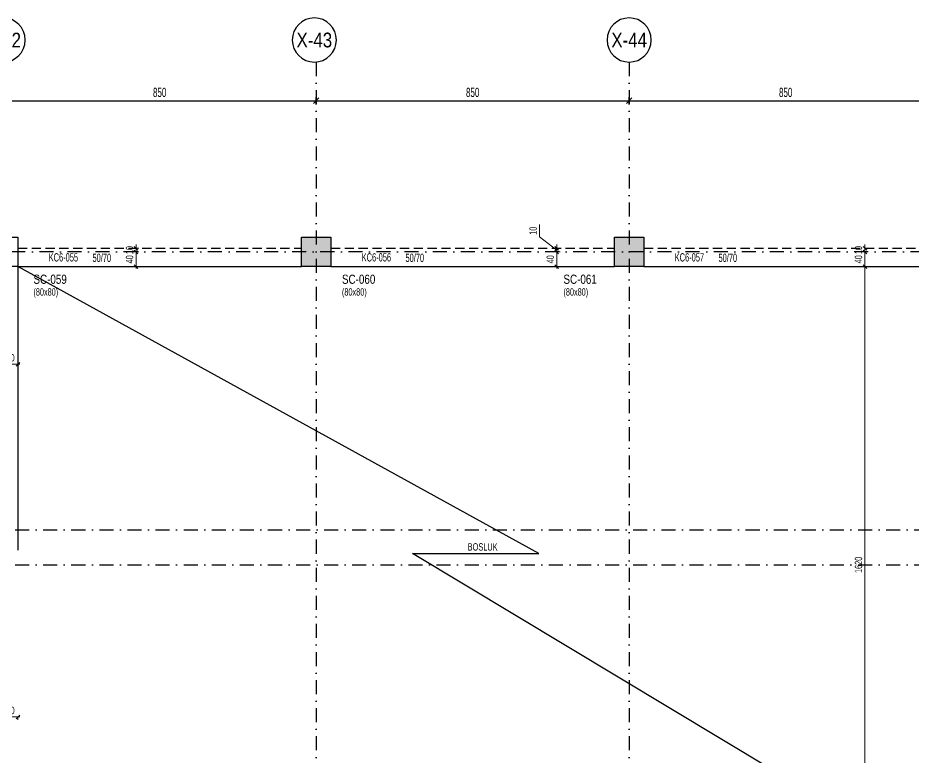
# Model space of a CAD drawing. Header units: millimetres. Extents: x -10495 to 6687, y -755 to 43288.
# Drawn here: x 1740 to 4171, y 2028 to 4036 of the extents above; entities that cross this region are included whole.
import ezdxf
from ezdxf.enums import TextEntityAlignment as Align

# ---------------------------------------------------------------- set-up
doc = ezdxf.new("R2010")
doc.units = ezdxf.units.MM
doc.header["$LTSCALE"] = 100
doc.header["$PDSIZE"] = -100
doc.linetypes.add('DASHDOT', pattern=[25.4, 12.7, -6.35, 0, -6.35])
doc.linetypes.add('HIDDEN', pattern=[0.375, 0.25, -0.125])
for name, color, linetype in [('AKS BALON_ULK', 9, 'Continuous'), ('AKS YAZI_ULK', 20, 'Continuous'), ('AKS_ULK', 8, 'DASHDOT'), ('BOSLUK SEMBOL_ULK', 118, 'Continuous'), ('KOLON-PERDE CEKIRDEK_ULK', 4, 'Continuous'), ('NOTLAR_ULK', 20, 'Continuous'), ('OLCU DIS_ULK', 7, 'Continuous'), ('TARAMA SOLID_ULK', 251, 'Continuous')]:
    doc.layers.add(name, color=color, linetype=linetype)
for name, color, linetype, lineweight in [('KIRIS BOYUT_ULK', 232, 'Continuous', 13), ('KIRIS CIZGI DUZ_ULK', 41, 'Continuous', 25), ('KIRIS CIZGI KESIK_ULK', 41, 'HIDDEN', 25), ('KIRIS ISIM_ULK', 221, 'Continuous', 13), ('KOLON BOYUT_ULK', 255, 'Continuous', 13), ('KOLON ISIM_ULK', 91, 'Continuous', 13), ('OLCU IC_ULK', 146, 'Continuous', 18)]:
    doc.layers.add(name, color=color, linetype=linetype, lineweight=lineweight)
doc.styles.add('ULK-SIMPLXTW.shx', font='ARIALN.TTF')
doc.styles.add('ulkr-simplxtw.shx', font='ulkr-simplxtw.shx', dxfattribs={"width": 0.65})
doc.dimstyles.new('1-100-DIS_ULK', dxfattribs={"dimscale": 100, "dimtxt": 0.25, "dimasz": 0.15, "dimexe": 0.1, "dimexo": 0.1, "dimgap": 0.1, "dimtad": 1, "dimdec": 0, "dimzin": 9, "dimdsep": 46, "dimtxsty": 'ulkr-simplxtw.shx', "dimblk": 'OBLIQUE', "dimcen": 0.1, "dimdle": 0.11, "dimclrd": 256, "dimclre": 256, "dimclrt": 3, "dimadec": 0, "dimazin": 0, "dimtfac": 1, "dimtdec": 0, "dimtix": 1, "dimtmove": 1, "dimatfit": 3, "dimldrblk": 'OBLIQUE', "dimfxl": 1, "dimtolj": 1, "dimtzin": 12, "dimarcsym": 0})
doc.dimstyles.new('1-100-IC_ULK', dxfattribs={"dimscale": 10, "dimtxt": 2, "dimasz": 1, "dimexe": 0.75, "dimexo": 1, "dimgap": 0.75, "dimtad": 1, "dimdec": 1, "dimzin": 9, "dimdsep": 46, "dimtxsty": 'ulkr-simplxtw.shx', "dimblk": 'OBLIQUE', "dimcen": 0.1, "dimdle": 0.5, "dimclrd": 146, "dimclre": 146, "dimclrt": 2, "dimadec": 0, "dimazin": 2, "dimtfac": 1, "dimtdec": 1, "dimtix": 1, "dimtmove": 2, "dimatfit": 3, "dimldrblk": 'OBLIQUE', "dimfxl": 1, "dimtolj": 1, "dimtzin": 0, "dimlwd": -1, "dimlwe": -1, "dimarcsym": 0})

# ---------------------------------------------------------------- blocks, each defined once
blk = doc.blocks.new('AKS SEMBOL_ULK')
at = {"layer": 'AKS BALON_ULK', "linetype": 'ByBlock'}
blk.add_circle((0, -41.2), 60, dxfattribs=at)
at = {"layer": 'AKS YAZI_ULK', "style": 'ULK-SIMPLXTW.shx'}
blk.add_attdef('1', text='', height=40, dxfattribs=at).set_placement((0, -41.2), align=Align.MIDDLE)
blk = doc.blocks.new('_Oblique')
at = {"color": 0, "linetype": 'ByBlock', "lineweight": -2}
blk.add_line((-0.5, -0.5), (0.5, 0.5), dxfattribs=at)
blk = doc.blocks.new('*D1705')
at = {"layer": 'Defpoints', "color": 0, "transparency": 16777216}
for p in [(2550, 3810.6), (1700, 3790.6), (2550, 3790.6)]:
    blk.add_point(p, dxfattribs=at)
at = {"layer": 'OLCU DIS_ULK', "lineweight": -2, "transparency": 16777216}
for p, q in [((1700, 3800.6), (1700, 3820.6)), ((2550, 3800.6), (2550, 3820.6)), ((1689, 3810.6), (2561, 3810.6))]:
    blk.add_line(p, q, dxfattribs=at)
at = {"layer": 'OLCU DIS_ULK', "lineweight": -2, "transparency": 16777216, "xscale": 15, "yscale": 15, "zscale": 15, "rotation": 180}
blk.add_blockref('_Oblique', (1700, 3810.6), dxfattribs=at)
at = {"layer": 'OLCU DIS_ULK', "lineweight": -2, "transparency": 16777216, "xscale": 15, "yscale": 15, "zscale": 15}
blk.add_blockref('_Oblique', (2550, 3810.6), dxfattribs=at)
at = {"layer": 'OLCU DIS_ULK', "color": 3, "transparency": 16777216, "insert": (2125, 3833.1), "char_height": 25, "attachment_point": 5, "style": 'ulkr-simplxtw.shx'}
blk.add_mtext('\\A1;850', dxfattribs=at)
blk = doc.blocks.new('*D1706')
at = {"layer": 'Defpoints', "color": 0, "transparency": 16777216}
for p in [(3400, 3810.6), (2550, 3790.6), (3400, 3790.6)]:
    blk.add_point(p, dxfattribs=at)
at = {"layer": 'OLCU DIS_ULK', "lineweight": -2, "transparency": 16777216}
for p, q in [((2550, 3800.6), (2550, 3820.6)), ((3400, 3800.6), (3400, 3820.6)), ((2539, 3810.6), (3411, 3810.6))]:
    blk.add_line(p, q, dxfattribs=at)
at = {"layer": 'OLCU DIS_ULK', "lineweight": -2, "transparency": 16777216, "xscale": 15, "yscale": 15, "zscale": 15, "rotation": 180}
blk.add_blockref('_Oblique', (2550, 3810.6), dxfattribs=at)
at = {"layer": 'OLCU DIS_ULK', "lineweight": -2, "transparency": 16777216, "xscale": 15, "yscale": 15, "zscale": 15}
blk.add_blockref('_Oblique', (3400, 3810.6), dxfattribs=at)
at = {"layer": 'OLCU DIS_ULK', "color": 3, "transparency": 16777216, "insert": (2975, 3833.1), "char_height": 25, "attachment_point": 5, "style": 'ulkr-simplxtw.shx'}
blk.add_mtext('\\A1;850', dxfattribs=at)
blk = doc.blocks.new('*D1707')
at = {"layer": 'Defpoints', "color": 0, "transparency": 16777216}
for p in [(4250, 3810.6), (3400, 3790.6), (4250, 3790.6)]:
    blk.add_point(p, dxfattribs=at)
at = {"layer": 'OLCU DIS_ULK', "lineweight": -2, "transparency": 16777216}
for p, q in [((3400, 3800.6), (3400, 3820.6)), ((4250, 3800.6), (4250, 3820.6)), ((3389, 3810.6), (4261, 3810.6))]:
    blk.add_line(p, q, dxfattribs=at)
at = {"layer": 'OLCU DIS_ULK', "lineweight": -2, "transparency": 16777216, "xscale": 15, "yscale": 15, "zscale": 15, "rotation": 180}
blk.add_blockref('_Oblique', (3400, 3810.6), dxfattribs=at)
at = {"layer": 'OLCU DIS_ULK', "lineweight": -2, "transparency": 16777216, "xscale": 15, "yscale": 15, "zscale": 15}
blk.add_blockref('_Oblique', (4250, 3810.6), dxfattribs=at)
at = {"layer": 'OLCU DIS_ULK', "color": 3, "transparency": 16777216, "insert": (3825, 3833.1), "char_height": 25, "attachment_point": 5, "style": 'ulkr-simplxtw.shx'}
blk.add_mtext('\\A1;850', dxfattribs=at)
blk = doc.blocks.new('*U26')
at = {"layer": 'KOLON BOYUT_ULK', "style": 'ulkr-simplxtw.shx', "width": 0.65}
blk.add_attdef('2', text='', height=20, dxfattribs=at).set_placement((0, -37), align=Align.TOP_LEFT)
at = {"layer": 'KOLON ISIM_ULK', "style": 'ulkr-simplxtw.shx', "width": 0.8}
blk.add_attdef('1', text='', height=25, dxfattribs=at).set_placement((0, 0), align=Align.TOP_LEFT)
blk = doc.blocks.new('*D1464')
at = {"layer": 'Defpoints', "color": 0, "transparency": 16777216}
for p in [(4015.3, 3360), (4040.3, 3360), (4015.3, 1740)]:
    blk.add_point(p, dxfattribs=at)
at = {"layer": 'OLCU IC_ULK', "color": 146, "transparency": 16777216}
blk.add_line((4040.3, 1735), (4040.3, 3365), dxfattribs=at)
at = {"layer": 'OLCU IC_ULK', "color": 146, "linetype": 'Continuous', "transparency": 16777216}
for p, q in [((4040.3, 3360), (4047.8, 3360)), ((4040.3, 1740), (4047.8, 1740))]:
    blk.add_line(p, q, dxfattribs=at)
at = {"layer": 'OLCU IC_ULK', "color": 146, "transparency": 16777216, "xscale": 10, "yscale": 10, "zscale": 10}
for p, rotation in [((4040.3, 3360), 90), ((4040.3, 1740), 270)]:
    blk.add_blockref('_Oblique', p, dxfattribs=dict(at, rotation=rotation))
at = {"layer": 'OLCU IC_ULK', "color": 2, "transparency": 16777216, "insert": (4022.8, 2550), "char_height": 20, "attachment_point": 5, "rotation": 90, "style": 'ulkr-simplxtw.shx'}
blk.add_mtext('\\A1;1620', dxfattribs=at)
blk = doc.blocks.new('*D1465')
at = {"layer": 'Defpoints', "color": 0, "transparency": 16777216}
for p in [(4015.3, 3400), (4040.3, 3400), (4015.3, 3360)]:
    blk.add_point(p, dxfattribs=at)
at = {"layer": 'OLCU IC_ULK', "color": 146, "transparency": 16777216}
blk.add_line((4040.3, 3355), (4040.3, 3405), dxfattribs=at)
at = {"layer": 'OLCU IC_ULK', "color": 146, "linetype": 'Continuous', "transparency": 16777216}
for p, q in [((4040.3, 3400), (4047.8, 3400)), ((4040.3, 3360), (4047.8, 3360))]:
    blk.add_line(p, q, dxfattribs=at)
at = {"layer": 'OLCU IC_ULK', "color": 146, "transparency": 16777216, "xscale": 10, "yscale": 10, "zscale": 10}
for p, rotation in [((4040.3, 3400), 90), ((4040.3, 3360), 270)]:
    blk.add_blockref('_Oblique', p, dxfattribs=dict(at, rotation=rotation))
at = {"layer": 'OLCU IC_ULK', "color": 2, "transparency": 16777216, "insert": (4022.8, 3380), "char_height": 20, "attachment_point": 5, "rotation": 90, "style": 'ulkr-simplxtw.shx'}
blk.add_mtext('\\A1;40', dxfattribs=at)
blk = doc.blocks.new('*D1466')
at = {"layer": 'Defpoints', "color": 0, "transparency": 16777216}
for p in [(4012.8, 3410), (4040.3, 3410), (4015.3, 3400)]:
    blk.add_point(p, dxfattribs=at)
at = {"layer": 'OLCU IC_ULK', "color": 146, "transparency": 16777216}
for p, q in [((4040.3, 3410), (4040.3, 3420)), ((4040.3, 3400), (4040.3, 3410)), ((4040.3, 3400), (4040.3, 3390))]:
    blk.add_line(p, q, dxfattribs=at)
at = {"layer": 'OLCU IC_ULK', "color": 146, "linetype": 'Continuous', "transparency": 16777216}
for p, q in [((4040.3, 3410), (4047.8, 3410)), ((4040.3, 3400), (4047.8, 3400))]:
    blk.add_line(p, q, dxfattribs=at)
at = {"layer": 'OLCU IC_ULK', "color": 146, "transparency": 16777216, "xscale": 10, "yscale": 10, "zscale": 10}
for p, rotation in [((4040.3, 3410), 270), ((4040.3, 3400), 90)]:
    blk.add_blockref('_Oblique', p, dxfattribs=dict(at, rotation=rotation))
at = {"layer": 'OLCU IC_ULK', "color": 2, "transparency": 16777216, "insert": (4022.8, 3405), "char_height": 20, "attachment_point": 5, "rotation": 90, "style": 'ulkr-simplxtw.shx'}
blk.add_mtext('\\A1;10', dxfattribs=at)
blk = doc.blocks.new('*D1477')
at = {"layer": 'Defpoints', "color": 0, "transparency": 16777216}
for p in [(2035.8, 3410), (2035.8, 3400), (2060.8, 3400)]:
    blk.add_point(p, dxfattribs=at)
at = {"layer": 'OLCU IC_ULK', "color": 146, "transparency": 16777216}
for p, q in [((2060.8, 3410), (2060.8, 3420)), ((2060.8, 3410), (2060.8, 3400)), ((2060.8, 3400), (2060.8, 3390))]:
    blk.add_line(p, q, dxfattribs=at)
at = {"layer": 'OLCU IC_ULK', "color": 146, "linetype": 'Continuous', "transparency": 16777216}
for p, q in [((2060.8, 3410), (2068.3, 3410)), ((2060.8, 3400), (2068.3, 3400))]:
    blk.add_line(p, q, dxfattribs=at)
at = {"layer": 'OLCU IC_ULK', "color": 146, "transparency": 16777216, "xscale": 10, "yscale": 10, "zscale": 10}
for p, rotation in [((2060.8, 3410), 270), ((2060.8, 3400), 90)]:
    blk.add_blockref('_Oblique', p, dxfattribs=dict(at, rotation=rotation))
at = {"layer": 'OLCU IC_ULK', "color": 2, "transparency": 16777216, "insert": (2043.3, 3405), "char_height": 20, "attachment_point": 5, "rotation": 90, "style": 'ulkr-simplxtw.shx'}
blk.add_mtext('\\A1;10', dxfattribs=at)
blk = doc.blocks.new('*D1478')
at = {"layer": 'Defpoints', "color": 0, "transparency": 16777216}
for p in [(2035.8, 3400), (2035.8, 3360), (2060.8, 3360)]:
    blk.add_point(p, dxfattribs=at)
at = {"layer": 'OLCU IC_ULK', "color": 146, "transparency": 16777216}
blk.add_line((2060.8, 3405), (2060.8, 3355), dxfattribs=at)
at = {"layer": 'OLCU IC_ULK', "color": 146, "linetype": 'Continuous', "transparency": 16777216}
for p, q in [((2060.8, 3400), (2068.3, 3400)), ((2060.8, 3360), (2068.3, 3360))]:
    blk.add_line(p, q, dxfattribs=at)
at = {"layer": 'OLCU IC_ULK', "color": 146, "transparency": 16777216, "xscale": 10, "yscale": 10, "zscale": 10}
for p, rotation in [((2060.8, 3400), 90), ((2060.8, 3360), 270)]:
    blk.add_blockref('_Oblique', p, dxfattribs=dict(at, rotation=rotation))
at = {"layer": 'OLCU IC_ULK', "color": 2, "transparency": 16777216, "insert": (2043.3, 3380), "char_height": 20, "attachment_point": 5, "rotation": 90, "style": 'ulkr-simplxtw.shx'}
blk.add_mtext('\\A1;40', dxfattribs=at)
blk = doc.blocks.new('*D1513')
at = {"layer": 'Defpoints', "color": 0, "transparency": 16777216}
for p in [(1700, 2161.9), (1740, 2161.9), (1740, 2136.9)]:
    blk.add_point(p, dxfattribs=at)
at = {"layer": 'OLCU IC_ULK', "color": 146, "transparency": 16777216}
blk.add_line((1695, 2136.9), (1745, 2136.9), dxfattribs=at)
at = {"layer": 'OLCU IC_ULK', "color": 146, "linetype": 'Continuous', "transparency": 16777216}
for p, q in [((1700, 2136.9), (1700, 2129.4)), ((1740, 2136.9), (1740, 2129.4))]:
    blk.add_line(p, q, dxfattribs=at)
at = {"layer": 'OLCU IC_ULK', "color": 146, "transparency": 16777216, "xscale": 10, "yscale": 10, "zscale": 10, "rotation": 180}
blk.add_blockref('_Oblique', (1700, 2136.9), dxfattribs=at)
at = {"layer": 'OLCU IC_ULK', "color": 146, "transparency": 16777216, "xscale": 10, "yscale": 10, "zscale": 10}
blk.add_blockref('_Oblique', (1740, 2136.9), dxfattribs=at)
at = {"layer": 'OLCU IC_ULK', "color": 2, "transparency": 16777216, "insert": (1720, 2154.4), "char_height": 20, "attachment_point": 5, "style": 'ulkr-simplxtw.shx'}
blk.add_mtext('\\A1;40', dxfattribs=at)
blk = doc.blocks.new('*D1637')
at = {"layer": 'Defpoints', "color": 0, "transparency": 16777216}
for p in [(1740, 3094.8), (1700, 3073.5), (1740, 3073.5)]:
    blk.add_point(p, dxfattribs=at)
at = {"layer": 'OLCU IC_ULK', "color": 146, "transparency": 16777216}
blk.add_line((1695, 3094.8), (1745, 3094.8), dxfattribs=at)
at = {"layer": 'OLCU IC_ULK', "color": 146, "linetype": 'Continuous', "transparency": 16777216}
for p, q in [((1700, 3083.5), (1700, 3102.3)), ((1740, 3083.5), (1740, 3102.3))]:
    blk.add_line(p, q, dxfattribs=at)
at = {"layer": 'OLCU IC_ULK', "color": 146, "transparency": 16777216, "xscale": 10, "yscale": 10, "zscale": 10, "rotation": 180}
blk.add_blockref('_Oblique', (1700, 3094.8), dxfattribs=at)
at = {"layer": 'OLCU IC_ULK', "color": 146, "transparency": 16777216, "xscale": 10, "yscale": 10, "zscale": 10}
blk.add_blockref('_Oblique', (1740, 3094.8), dxfattribs=at)
at = {"layer": 'OLCU IC_ULK', "color": 2, "transparency": 16777216, "insert": (1720, 3112.3), "char_height": 20, "attachment_point": 5, "style": 'ulkr-simplxtw.shx'}
blk.add_mtext('\\A1;40', dxfattribs=at)
blk = doc.blocks.new('*D1605')
at = {"layer": 'Defpoints', "color": 0, "transparency": 16777216}
for p in [(3222.6, 3410), (3203.3, 3400), (3222.6, 3400)]:
    blk.add_point(p, dxfattribs=at)
at = {"layer": 'OLCU IC_ULK', "color": 146, "transparency": 16777216}
for p, q in [((3156.7, 3440.8), (3156.7, 3474.4)), ((3203.3, 3405), (3156.7, 3440.8)), ((3203.3, 3410), (3203.3, 3420)), ((3203.3, 3410), (3203.3, 3400)), ((3203.3, 3410), (3203.3, 3400)), ((3203.3, 3400), (3203.3, 3390))]:
    blk.add_line(p, q, dxfattribs=at)
at = {"layer": 'OLCU IC_ULK', "color": 146, "linetype": 'Continuous', "transparency": 16777216}
for p, q in [((3212.6, 3410), (3195.8, 3410)), ((3212.6, 3400), (3195.8, 3400))]:
    blk.add_line(p, q, dxfattribs=at)
at = {"layer": 'OLCU IC_ULK', "color": 146, "transparency": 16777216, "xscale": 10, "yscale": 10, "zscale": 10}
for p, rotation in [((3203.3, 3410), 270), ((3203.3, 3400), 90)]:
    blk.add_blockref('_Oblique', p, dxfattribs=dict(at, rotation=rotation))
at = {"layer": 'OLCU IC_ULK', "color": 2, "transparency": 16777216, "insert": (3139.2, 3457.6), "char_height": 20, "attachment_point": 5, "rotation": 90, "style": 'ulkr-simplxtw.shx'}
blk.add_mtext('\\A1;10', dxfattribs=at)
blk = doc.blocks.new('*D1606')
at = {"layer": 'Defpoints', "color": 0, "transparency": 16777216}
for p in [(3222.6, 3400), (3203.3, 3360), (3222.6, 3360)]:
    blk.add_point(p, dxfattribs=at)
at = {"layer": 'OLCU IC_ULK', "color": 146, "transparency": 16777216}
blk.add_line((3203.3, 3405), (3203.3, 3355), dxfattribs=at)
at = {"layer": 'OLCU IC_ULK', "color": 146, "linetype": 'Continuous', "transparency": 16777216}
for p, q in [((3212.6, 3400), (3195.8, 3400)), ((3212.6, 3360), (3195.8, 3360))]:
    blk.add_line(p, q, dxfattribs=at)
at = {"layer": 'OLCU IC_ULK', "color": 146, "transparency": 16777216, "xscale": 10, "yscale": 10, "zscale": 10}
for p, rotation in [((3203.3, 3400), 90), ((3203.3, 3360), 270)]:
    blk.add_blockref('_Oblique', p, dxfattribs=dict(at, rotation=rotation))
at = {"layer": 'OLCU IC_ULK', "color": 2, "transparency": 16777216, "insert": (3185.8, 3380), "char_height": 20, "attachment_point": 5, "rotation": 90, "style": 'ulkr-simplxtw.shx'}
blk.add_mtext('\\A1;40', dxfattribs=at)
blk = doc.blocks.new('Kiriş_Sembol_ULK')
at = {"layer": 'KIRIS BOYUT_ULK', "style": 'ulkr-simplxtw.shx', "width": 0.65}
blk.add_attdef('B', text='', height=25, dxfattribs=at).set_placement((21, 0.4), align=Align.MIDDLE_LEFT)
at = {"layer": 'KIRIS ISIM_ULK', "style": 'ulkr-simplxtw.shx', "width": 0.65}
blk.add_attdef('K', text='', height=25, dxfattribs=at).set_placement((-18.2, 12.9), align=Align.TOP_RIGHT)

msp = doc.modelspace()

# ---------------------------------------------------------------- hatches: boundary and pattern name
at = {"layer": 'TARAMA SOLID_ULK'}
h = msp.add_hatch(color=256, dxfattribs=at)
h.dxf.hatch_style = 1
h.paths.add_polyline_path([(2590, 3360), (2510, 3360), (2510, 3440), (2590, 3440)])
h = msp.add_hatch(color=256, dxfattribs=at)
h.dxf.hatch_style = 1
h.paths.add_polyline_path([(3360, 3360), (3440, 3360), (3440, 3440), (3360, 3440)])

# ---------------------------------------------------------------- linework, layer by layer
at = {"layer": 'AKS_ULK', "ltscale": 0.03}
for points in [[(2550, 3915.6), (2550, -634.71)], [(3400, 3915.6), (3400, -634.71)], [(6566.96, 3400), (-759.17, 3400)], [(-759.17, 2670), (-709.17, 2670), (-709.17, 2645), (6516.96, 2645), (6516.96, 2720), (6566.96, 2720)], [(-759.17, 2525), (-709.17, 2525), (-709.17, 2550), (6516.96, 2550), (6516.96, 2475), (6566.96, 2475)]]:
    msp.add_lwpolyline(points, dxfattribs=at)
at = {"layer": 'BOSLUK SEMBOL_ULK'}
msp.add_lwpolyline([(4210, 1740), (2811.25, 2580.48), (3154.82, 2580.48), (1740, 3360)], dxfattribs=at)
at = {"layer": 'KIRIS CIZGI DUZ_ULK'}
for p, q in [((1740, 3360), (2510, 3360)), ((1740, 3360), (1740, 2590)), ((2590, 3360), (3360, 3360)), ((3440, 3360), (4210, 3360))]:
    msp.add_line(p, q, dxfattribs=at)
at = {"layer": 'KIRIS CIZGI KESIK_ULK'}
for p, q in [((1740, 3410), (2510, 3410)), ((2590, 3410), (3360, 3410)), ((3440, 3410), (4210, 3410))]:
    msp.add_line(p, q, dxfattribs=at)
at = {"layer": 'KOLON-PERDE CEKIRDEK_ULK'}
for points in [[(1740, 3360), (1660, 3360), (1660, 3440), (1740, 3440)], [(2590, 3360), (2510, 3360), (2510, 3440), (2590, 3440)], [(3440, 3360), (3360, 3360), (3360, 3440), (3440, 3440)]]:
    msp.add_lwpolyline(points, close=True, dxfattribs=at)

# ---------------------------------------------------------------- block references
at = {"layer": 'AKS_ULK', "linetype": 'ByBlock'}
ref = msp.add_blockref('AKS SEMBOL_ULK', (1700, 3934.35), dxfattribs=dict(at, xscale=-1, rotation=180))
ref.add_attrib('1', 'X-42', dxfattribs={"layer": 'AKS YAZI_ULK', "height": 40, "style": 'ULK-SIMPLXTW.shx'}).set_placement((1700, 3975.6), align=Align.MIDDLE)
ref = msp.add_blockref('AKS SEMBOL_ULK', (2545, 3934.35), dxfattribs=dict(at, xscale=-1, rotation=180))
ref.add_attrib('1', 'X-43', dxfattribs={"layer": 'AKS YAZI_ULK', "height": 40, "style": 'ULK-SIMPLXTW.shx'}).set_placement((2545, 3975.6), align=Align.MIDDLE)
ref = msp.add_blockref('AKS SEMBOL_ULK', (3400, 3934.35), dxfattribs=dict(at, xscale=-1, rotation=180))
ref.add_attrib('1', 'X-44', dxfattribs={"layer": 'AKS YAZI_ULK', "height": 40, "style": 'ULK-SIMPLXTW.shx'}).set_placement((3400, 3975.6), align=Align.MIDDLE)
at = {"layer": 'KIRIS ISIM_ULK'}
ref = msp.add_blockref('Kiriş_Sembol_ULK', (1921.53, 3383.56), dxfattribs=at)
ref.add_attrib('B', '50/70', dxfattribs={"layer": 'KIRIS BOYUT_ULK', "height": 22.5, "style": 'ulkr-simplxtw.shx', "width": 0.65}).set_placement((1942.54, 3384), align=Align.MIDDLE_LEFT)
ref.add_attrib('K', 'KC6-055', dxfattribs={"height": 22.5, "style": 'ulkr-simplxtw.shx', "width": 0.65}).set_placement((1903.37, 3396.5), align=Align.TOP_RIGHT)
ref = msp.add_blockref('Kiriş_Sembol_ULK', (2771.53, 3383.56), dxfattribs=at)
ref.add_attrib('B', '50/70', dxfattribs={"layer": 'KIRIS BOYUT_ULK', "height": 22.5, "style": 'ulkr-simplxtw.shx', "width": 0.65}).set_placement((2792.54, 3384), align=Align.MIDDLE_LEFT)
ref.add_attrib('K', 'KC6-056', dxfattribs={"height": 22.5, "style": 'ulkr-simplxtw.shx', "width": 0.65}).set_placement((2753.37, 3396.5), align=Align.TOP_RIGHT)
ref = msp.add_blockref('Kiriş_Sembol_ULK', (3621.53, 3383.56), dxfattribs=at)
ref.add_attrib('B', '50/70', dxfattribs={"layer": 'KIRIS BOYUT_ULK', "height": 22.5, "style": 'ulkr-simplxtw.shx', "width": 0.65}).set_placement((3642.54, 3384), align=Align.MIDDLE_LEFT)
ref.add_attrib('K', 'KC6-057', dxfattribs={"height": 22.5, "style": 'ulkr-simplxtw.shx', "width": 0.65}).set_placement((3603.37, 3396.5), align=Align.TOP_RIGHT)
at = {"layer": 'KOLON ISIM_ULK'}
for p, values in [((1782.11, 3338.33), {'1': 'SC-059', '2': '(80x80)'}), ((2620, 3338.33), {'1': 'SC-060', '2': '(80x80)'}), ((3221.4, 3338.33), {'1': 'SC-061', '2': '(80x80)'})]:
    msp.add_blockref('*U26', p, dxfattribs=at).add_auto_attribs(values)

# ---------------------------------------------------------------- texts
at = {"layer": 'NOTLAR_ULK', "style": 'ulkr-simplxtw.shx', "width": 0.6}
msp.add_text('BOSLUK', height=20, dxfattribs=at).set_placement((2961.37, 2598.83), align=Align.MIDDLE_LEFT)

# ---------------------------------------------------------------- dimensions: what is measured, and where the dimension line sits
at = {"layer": 'OLCU DIS_ULK'}
for base, p1, p2, picture, middle in [((2550, 3810.6), (1700, 3790.6), (2550, 3790.6), '*D1705', (2125, 3833.1)), ((3400, 3810.6), (2550, 3790.6), (3400, 3790.6), '*D1706', (2975, 3833.1)), ((4250, 3810.6), (3400, 3790.6), (4250, 3790.6), '*D1707', (3825, 3833.1))]:
    dim = msp.add_linear_dim(base=base, p1=p1, p2=p2, dimstyle='1-100-DIS_ULK', dxfattribs=at)
    dim.commit()
    dim.dimension.update_dxf_attribs({"geometry": picture, "text_midpoint": middle})
at = {"layer": 'OLCU IC_ULK'}
dim = msp.add_linear_dim(base=(3203.28, 3400), p1=(3222.57, 3410), p2=(3222.57, 3400), angle=90, dimstyle='1-100-IC_ULK', override={"dimtmove": 1, "dimfxl": 0}, dxfattribs=at)
dim.commit()
dim.dimension.update_dxf_attribs({"geometry": '*D1605', "text_midpoint": (3156.74, 3448.29), "dimtype": 160})
for base, p1, p2, angle, override, picture, middle in [((2060.8, 3400), (2035.8, 3410), (2035.8, 3400), 90, {"dimfxl": 0, "dimfxlon": 1}, '*D1477', (2043.3, 3405)), ((2060.8, 3360), (2035.8, 3400), (2035.8, 3360), 90, {"dimfxl": 0, "dimfxlon": 1}, '*D1478', (2043.3, 3380)), ((3203.28, 3360), (3222.57, 3400), (3222.57, 3360), 90, {"dimfxl": 0}, '*D1606', (3185.78, 3380)), ((4040.29, 3410), (4015.29, 3400), (4012.79, 3410), 90, {"dimfxl": 0, "dimfxlon": 1}, '*D1466', (4022.79, 3405)), ((4040.29, 3400), (4015.29, 3360), (4015.29, 3400), 90, {"dimfxl": 0, "dimfxlon": 1}, '*D1465', (4022.79, 3380)), ((4040.29, 3360), (4015.29, 1740), (4015.29, 3360), 90, {"dimfxl": 0, "dimfxlon": 1}, '*D1464', (4022.79, 2550)), ((1740, 3094.8), (1700, 3073.52), (1740, 3073.52), 180, {"dimfxl": 0}, '*D1637', (1720, 3112.3))]:
    dim = msp.add_linear_dim(base=base, p1=p1, p2=p2, angle=angle, dimstyle='1-100-IC_ULK', override=override, dxfattribs=at)
    dim.commit()
    dim.dimension.update_dxf_attribs({"geometry": picture, "text_midpoint": middle})
dim = msp.add_linear_dim(base=(1740, 2136.88), p1=(1700, 2161.88), p2=(1740, 2161.88), dimstyle='1-100-IC_ULK', override={"dimfxl": 0, "dimfxlon": 1}, dxfattribs=at)
dim.commit()
dim.dimension.update_dxf_attribs({"geometry": '*D1513', "text_midpoint": (1720, 2154.38)})

doc.saveas('drawing.dxf')
